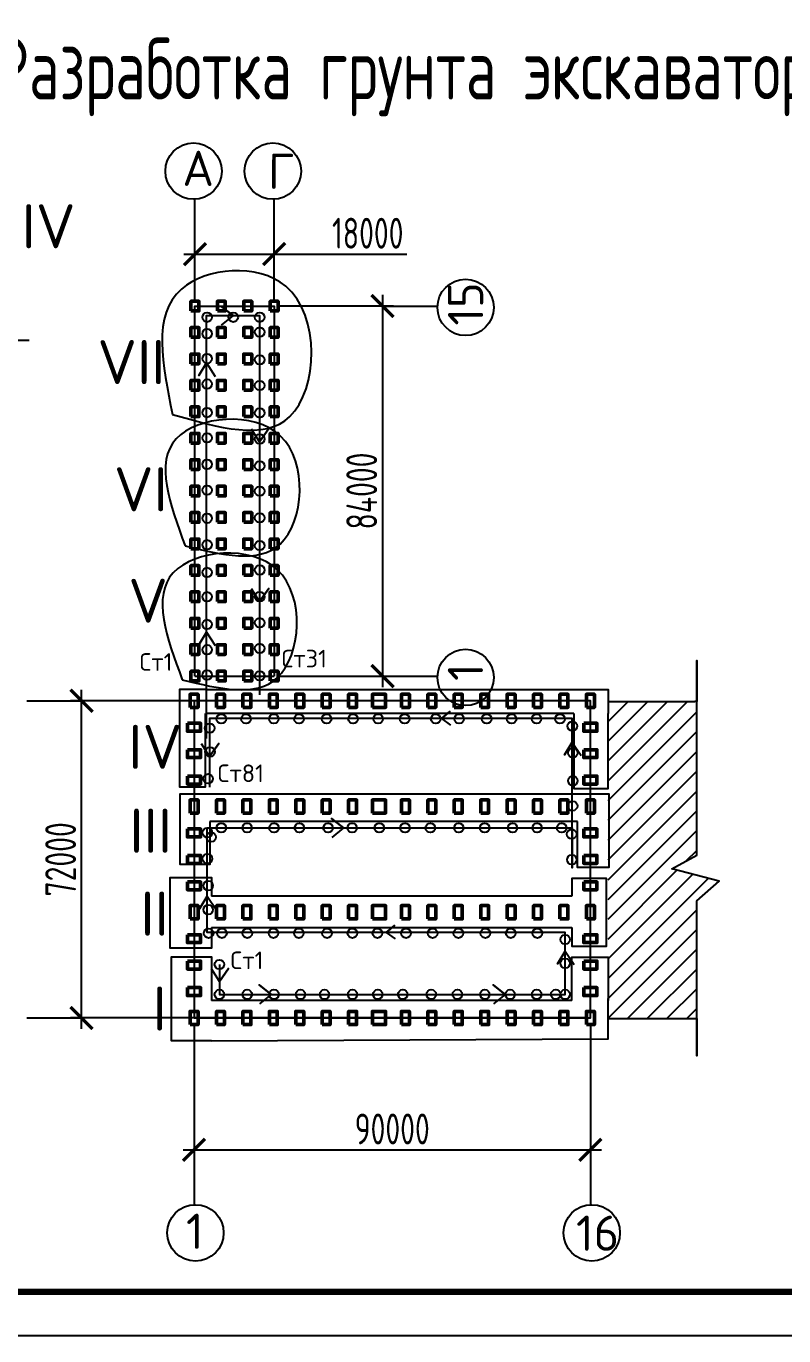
# Paper-space layout 'кал.план' of a CAD drawing. Header units: millimetres. Extents: x 0 to 2359, y 0 to 678.
# Drawn here: x 266.9 to 353, y 0.3 to 148.9 of the extents above; entities that cross this region are included whole.
import ezdxf

# ---------------------------------------------------------------- set-up
doc = ezdxf.new("R2010")
doc.units = ezdxf.units.MM
doc.header["$LTSCALE"] = 0.5
doc.layers.add('размеры', color=7, linetype='Continuous')
doc.layers.add('тонкие', color=7, linetype='Continuous')
doc.layers.add('ТОЛСТЫЕ', color=1, linetype='Continuous', lineweight=50)
doc.layers.add('ТОНКИЕе', color=7, linetype='Continuous', lineweight=25)
doc.styles.add('Наклонный', font='isocpeur.ttf', dxfattribs={"width": 0.7, "height": 3.5})
doc.styles.add('Наклонный 5', font='isocpeur.ttf', dxfattribs={"height": 7})
doc.dimstyles.new('СТРОИТЕЛЬНЫЙ', dxfattribs={"dimtxt": 3.5, "dimasz": 2.5, "dimexe": 1.25, "dimexo": 0.625, "dimtad": 1, "dimdec": 0, "dimlfac": 500, "dimdsep": 46, "dimtxsty": 'Наклонный', "dimblk1": 'ARCHTICK', "dimblk2": 'ARCHTICK', "dimsah": 1, "dimcen": 0, "dimdle": 1.25, "dimadec": 0, "dimazin": 0, "dimtfac": 0.75, "dimtdec": 0, "dimtmove": 0, "dimatfit": 3, "dimldrblk": 'ARCHTICK', "dimfxl": 1, "dimtolj": 1, "dimtzin": 0, "dimarcsym": 0})

# ---------------------------------------------------------------- blocks, each defined once
blk = doc.blocks.new('_ArchTick')
at = {"color": 0, "linetype": 'ByBlock', "const_width": 0.15}
blk.add_lwpolyline([(-0.5, -0.5), (0.5, 0.5)], dxfattribs=at)
blk = doc.blocks.new('*D825')
at = {"layer": 'Defpoints', "color": 0, "transparency": 16777216}
for p in [(286, 36.35), (331, 36.35), (331, 21.37)]:
    blk.add_point(p, dxfattribs=at)
at = {"layer": 'размеры', "color": 0, "lineweight": -2, "transparency": 16777216}
for p, q in [((286, 35.72), (286, 20.12)), ((331, 35.72), (331, 20.12)), ((284.75, 21.37), (332.25, 21.37))]:
    blk.add_line(p, q, dxfattribs=at)
at = {"layer": 'размеры', "color": 0, "lineweight": -2, "transparency": 16777216, "xscale": 2.5, "yscale": 2.5, "zscale": 2.5, "rotation": 180}
blk.add_blockref('_ArchTick', (286, 21.37), dxfattribs=at)
at = {"layer": 'размеры', "color": 0, "lineweight": -2, "transparency": 16777216, "xscale": 2.5, "yscale": 2.5, "zscale": 2.5}
blk.add_blockref('_ArchTick', (331, 21.37), dxfattribs=at)
at = {"layer": 'размеры', "color": 0, "transparency": 16777216, "insert": (308.5, 23.75), "char_height": 3.5, "attachment_point": 5, "style": 'Наклонный'}
blk.add_mtext('\\A1;90000', dxfattribs=at)
blk = doc.blocks.new('*D794')
at = {"layer": 'Defpoints', "color": 0, "transparency": 16777216}
for p in [(295.1, 117.15), (295.1, 75.15), (307.41, 75.15)]:
    blk.add_point(p, dxfattribs=at)
at = {"layer": 'размеры', "color": 0, "lineweight": -2, "transparency": 16777216}
for p, q in [((307.41, 118.4), (307.41, 73.9)), ((295.72, 117.15), (308.66, 117.15)), ((295.72, 75.15), (308.66, 75.15))]:
    blk.add_line(p, q, dxfattribs=at)
at = {"layer": 'размеры', "color": 0, "lineweight": -2, "transparency": 16777216, "xscale": 2.5, "yscale": 2.5, "zscale": 2.5}
for p, rotation in [((307.41, 117.15), 90), ((307.41, 75.15), 270)]:
    blk.add_blockref('_ArchTick', p, dxfattribs=dict(at, rotation=rotation))
at = {"layer": 'размеры', "color": 0, "transparency": 16777216, "insert": (305.04, 96.15), "char_height": 3.5, "attachment_point": 5, "rotation": 90, "style": 'Наклонный'}
blk.add_mtext('\\A1;84000', dxfattribs=at)
blk = doc.blocks.new('*D795')
at = {"layer": 'Defpoints', "color": 0, "transparency": 16777216}
for p in [(295.1, 123.04), (286.1, 117.15), (295.1, 117.15)]:
    blk.add_point(p, dxfattribs=at)
at = {"layer": 'размеры', "color": 0, "lineweight": -2, "transparency": 16777216}
for p, q in [((286.1, 117.77), (286.1, 124.29)), ((295.1, 117.77), (295.1, 124.29)), ((284.85, 123.04), (295.1, 123.04)), ((295.1, 123.04), (310.15, 123.04))]:
    blk.add_line(p, q, dxfattribs=at)
at = {"layer": 'размеры', "color": 0, "lineweight": -2, "transparency": 16777216, "xscale": 2.5, "yscale": 2.5, "zscale": 2.5, "rotation": 180}
blk.add_blockref('_ArchTick', (286.1, 123.04), dxfattribs=at)
at = {"layer": 'размеры', "color": 0, "lineweight": -2, "transparency": 16777216, "xscale": 2.5, "yscale": 2.5, "zscale": 2.5}
blk.add_blockref('_ArchTick', (295.1, 123.04), dxfattribs=at)
at = {"layer": 'размеры', "color": 0, "transparency": 16777216, "insert": (305.72, 125.41), "char_height": 3.5, "attachment_point": 5, "style": 'Наклонный'}
blk.add_mtext('\\A1;18000', dxfattribs=at)
blk = doc.blocks.new('*D797')
at = {"layer": 'Defpoints', "color": 0, "transparency": 16777216}
for p in [(273.23, 72.35), (331.04, 72.35), (331.04, 36.35)]:
    blk.add_point(p, dxfattribs=at)
at = {"layer": 'размеры', "color": 0, "lineweight": -2, "transparency": 16777216}
for p, q in [((273.23, 35.1), (273.23, 73.6)), ((330.41, 72.35), (271.98, 72.35)), ((330.41, 36.35), (271.98, 36.35))]:
    blk.add_line(p, q, dxfattribs=at)
at = {"layer": 'размеры', "color": 0, "lineweight": -2, "transparency": 16777216, "xscale": 2.5, "yscale": 2.5, "zscale": 2.5}
for p, rotation in [((273.23, 72.35), 90), ((273.23, 36.35), 270)]:
    blk.add_blockref('_ArchTick', p, dxfattribs=dict(at, rotation=rotation))
at = {"layer": 'размеры', "color": 0, "transparency": 16777216, "insert": (270.85, 54.35), "char_height": 3.5, "attachment_point": 5, "rotation": 90, "style": 'Наклонный'}
blk.add_mtext('\\A1;72000', dxfattribs=at)

psp = doc.layouts.new('кал.план')

# ---------------------------------------------------------------- hatches: boundary and pattern name
at = {"layer": 'тонкие', "transparency": 33554687}
h = psp.add_hatch(dxfattribs=at)
h.set_pattern_fill('ANSI31', scale=0.5)
h.set_pattern_definition([(45, (-77.5525, -517.9263), (-1.122532, 1.122532), [])])
h.paths.add_polyline_path([(333.0166, 72.2686), (333.0166, 36.2686), (343.0804, 36.2686), (343.0804, 49.627), (345.6373, 51.8807), (340.2312, 53.277), (343.0804, 54.8263), (343.0804, 72.2686)])

# ---------------------------------------------------------------- linework, layer by layer
at = {"layer": 'ТОЛСТЫЕ', "const_width": 0.7}
psp.add_lwpolyline([(20.4018, 5.2751), (835.4018, 5.2751), (835.4018, 589.2751), (20.4018, 589.2751)], close=True, dxfattribs=at)
at = {"layer": 'ТОЛСТЫЕ', "color": 0}
for points in [[(285.6489, 116.5984), (285.6489, 117.6984), (286.5489, 117.6984), (286.5489, 116.5984), (285.6489, 116.5984)], [(288.6489, 116.5984), (288.6489, 117.6984), (289.5489, 117.6984), (289.5489, 116.5984), (288.6489, 116.5984)], [(291.6489, 116.5984), (291.6489, 117.6984), (292.5489, 117.6984), (292.5489, 116.5984), (291.6489, 116.5984)], [(294.6489, 116.5984), (294.6489, 117.6984), (295.5489, 117.6984), (295.5489, 116.5984), (294.6489, 116.5984)], [(285.6489, 113.5984), (285.6489, 114.6984), (286.5489, 114.6984), (286.5489, 113.5984), (285.6489, 113.5984)], [(288.6489, 113.5984), (288.6489, 114.6984), (289.5489, 114.6984), (289.5489, 113.5984), (288.6489, 113.5984)], [(291.6489, 113.5984), (291.6489, 114.6984), (292.5489, 114.6984), (292.5489, 113.5984), (291.6489, 113.5984)], [(294.6489, 113.5984), (294.6489, 114.6984), (295.5489, 114.6984), (295.5489, 113.5984), (294.6489, 113.5984)], [(285.6489, 110.5984), (285.6489, 111.6984), (286.5489, 111.6984), (286.5489, 110.5984), (285.6489, 110.5984)], [(288.6489, 110.5984), (288.6489, 111.6984), (289.5489, 111.6984), (289.5489, 110.5984), (288.6489, 110.5984)], [(291.6489, 110.5984), (291.6489, 111.6984), (292.5489, 111.6984), (292.5489, 110.5984), (291.6489, 110.5984)], [(294.6489, 110.5984), (294.6489, 111.6984), (295.5489, 111.6984), (295.5489, 110.5984), (294.6489, 110.5984)], [(285.6489, 107.5984), (285.6489, 108.6984), (286.5489, 108.6984), (286.5489, 107.5984), (285.6489, 107.5984)], [(288.6489, 107.5984), (288.6489, 108.6984), (289.5489, 108.6984), (289.5489, 107.5984), (288.6489, 107.5984)], [(291.6489, 107.5984), (291.6489, 108.6984), (292.5489, 108.6984), (292.5489, 107.5984), (291.6489, 107.5984)], [(294.6489, 107.5984), (294.6489, 108.6984), (295.5489, 108.6984), (295.5489, 107.5984), (294.6489, 107.5984)], [(285.6489, 104.5984), (285.6489, 105.6984), (286.5489, 105.6984), (286.5489, 104.5984), (285.6489, 104.5984)], [(288.6489, 104.5984), (288.6489, 105.6984), (289.5489, 105.6984), (289.5489, 104.5984), (288.6489, 104.5984)], [(291.6489, 104.5984), (291.6489, 105.6984), (292.5489, 105.6984), (292.5489, 104.5984), (291.6489, 104.5984)], [(294.6489, 104.5984), (294.6489, 105.6984), (295.5489, 105.6984), (295.5489, 104.5984), (294.6489, 104.5984)], [(285.6489, 101.5984), (285.6489, 102.6984), (286.5489, 102.6984), (286.5489, 101.5984), (285.6489, 101.5984)], [(288.6489, 101.5984), (288.6489, 102.6984), (289.5489, 102.6984), (289.5489, 101.5984), (288.6489, 101.5984)], [(291.6489, 101.5984), (291.6489, 102.6984), (292.5489, 102.6984), (292.5489, 101.5984), (291.6489, 101.5984)], [(294.6489, 101.5984), (294.6489, 102.6984), (295.5489, 102.6984), (295.5489, 101.5984), (294.6489, 101.5984)], [(285.6489, 98.5984), (285.6489, 99.6984), (286.5489, 99.6984), (286.5489, 98.5984), (285.6489, 98.5984)], [(288.6489, 98.5984), (288.6489, 99.6984), (289.5489, 99.6984), (289.5489, 98.5984), (288.6489, 98.5984)], [(291.6489, 98.5984), (291.6489, 99.6984), (292.5489, 99.6984), (292.5489, 98.5984), (291.6489, 98.5984)], [(294.6489, 98.5984), (294.6489, 99.6984), (295.5489, 99.6984), (295.5489, 98.5984), (294.6489, 98.5984)], [(285.6489, 95.5984), (285.6489, 96.6984), (286.5489, 96.6984), (286.5489, 95.5984), (285.6489, 95.5984)], [(288.6489, 95.5984), (288.6489, 96.6984), (289.5489, 96.6984), (289.5489, 95.5984), (288.6489, 95.5984)], [(291.6489, 95.5984), (291.6489, 96.6984), (292.5489, 96.6984), (292.5489, 95.5984), (291.6489, 95.5984)], [(294.6489, 95.5984), (294.6489, 96.6984), (295.5489, 96.6984), (295.5489, 95.5984), (294.6489, 95.5984)], [(285.6489, 92.5984), (285.6489, 93.6984), (286.5489, 93.6984), (286.5489, 92.5984), (285.6489, 92.5984)], [(288.6489, 92.5984), (288.6489, 93.6984), (289.5489, 93.6984), (289.5489, 92.5984), (288.6489, 92.5984)], [(291.6489, 92.5984), (291.6489, 93.6984), (292.5489, 93.6984), (292.5489, 92.5984), (291.6489, 92.5984)], [(294.6489, 92.5984), (294.6489, 93.6984), (295.5489, 93.6984), (295.5489, 92.5984), (294.6489, 92.5984)], [(285.6489, 89.5984), (285.6489, 90.6984), (286.5489, 90.6984), (286.5489, 89.5984), (285.6489, 89.5984)], [(288.6489, 89.5984), (288.6489, 90.6984), (289.5489, 90.6984), (289.5489, 89.5984), (288.6489, 89.5984)], [(291.6489, 89.5984), (291.6489, 90.6984), (292.5489, 90.6984), (292.5489, 89.5984), (291.6489, 89.5984)], [(294.6489, 89.5984), (294.6489, 90.6984), (295.5489, 90.6984), (295.5489, 89.5984), (294.6489, 89.5984)], [(285.6489, 86.5984), (285.6489, 87.6984), (286.5489, 87.6984), (286.5489, 86.5984), (285.6489, 86.5984)], [(288.6489, 86.5984), (288.6489, 87.6984), (289.5489, 87.6984), (289.5489, 86.5984), (288.6489, 86.5984)], [(291.6489, 86.5984), (291.6489, 87.6984), (292.5489, 87.6984), (292.5489, 86.5984), (291.6489, 86.5984)], [(294.6489, 86.5984), (294.6489, 87.6984), (295.5489, 87.6984), (295.5489, 86.5984), (294.6489, 86.5984)], [(285.6489, 83.5984), (285.6489, 84.6984), (286.5489, 84.6984), (286.5489, 83.5984), (285.6489, 83.5984)], [(288.6489, 83.5984), (288.6489, 84.6984), (289.5489, 84.6984), (289.5489, 83.5984), (288.6489, 83.5984)], [(291.6489, 83.5984), (291.6489, 84.6984), (292.5489, 84.6984), (292.5489, 83.5984), (291.6489, 83.5984)], [(294.6489, 83.5984), (294.6489, 84.6984), (295.5489, 84.6984), (295.5489, 83.5984), (294.6489, 83.5984)], [(285.6489, 80.5984), (285.6489, 81.6984), (286.5489, 81.6984), (286.5489, 80.5984), (285.6489, 80.5984)], [(288.6489, 80.5984), (288.6489, 81.6984), (289.5489, 81.6984), (289.5489, 80.5984), (288.6489, 80.5984)], [(291.6489, 80.5984), (291.6489, 81.6984), (292.5489, 81.6984), (292.5489, 80.5984), (291.6489, 80.5984)], [(294.6489, 80.5984), (294.6489, 81.6984), (295.5489, 81.6984), (295.5489, 80.5984), (294.6489, 80.5984)], [(285.6489, 77.5984), (285.6489, 78.6984), (286.5489, 78.6984), (286.5489, 77.5984), (285.6489, 77.5984)], [(285.6489, 77.5984), (285.6489, 78.6984), (286.5489, 78.6984), (286.5489, 77.5984), (285.6489, 77.5984)], [(288.6489, 77.5984), (288.6489, 78.6984), (289.5489, 78.6984), (289.5489, 77.5984), (288.6489, 77.5984)], [(288.6489, 77.5984), (288.6489, 78.6984), (289.5489, 78.6984), (289.5489, 77.5984), (288.6489, 77.5984)], [(291.6489, 77.5984), (291.6489, 78.6984), (292.5489, 78.6984), (292.5489, 77.5984), (291.6489, 77.5984)], [(291.6489, 77.5984), (291.6489, 78.6984), (292.5489, 78.6984), (292.5489, 77.5984), (291.6489, 77.5984)], [(294.6489, 77.5984), (294.6489, 78.6984), (295.5489, 78.6984), (295.5489, 77.5984), (294.6489, 77.5984)], [(294.6489, 77.5984), (294.6489, 78.6984), (295.5489, 78.6984), (295.5489, 77.5984), (294.6489, 77.5984)], [(285.6489, 74.5984), (285.6489, 75.6984), (286.5489, 75.6984), (286.5489, 74.5984), (285.6489, 74.5984)], [(288.6489, 74.5984), (288.6489, 75.6984), (289.5489, 75.6984), (289.5489, 74.5984), (288.6489, 74.5984)], [(291.6489, 74.5984), (291.6489, 75.6984), (292.5489, 75.6984), (292.5489, 74.5984), (291.6489, 74.5984)], [(294.6489, 74.5984), (294.6489, 75.6984), (295.5489, 75.6984), (295.5489, 74.5984), (294.6489, 74.5984)], [(285.5489, 71.5954), (285.5489, 73.0954), (286.4489, 73.0954), (286.4489, 71.5954), (285.5489, 71.5954)], [(288.5489, 71.5954), (288.5489, 73.0954), (289.4489, 73.0954), (289.4489, 71.5954), (288.5489, 71.5954)], [(291.5489, 71.5954), (291.5489, 73.0954), (292.4489, 73.0954), (292.4489, 71.5954), (291.5489, 71.5954)], [(294.5489, 71.5954), (294.5489, 73.0954), (295.4489, 73.0954), (295.4489, 71.5954), (294.5489, 71.5954)], [(297.5489, 71.5954), (297.5489, 73.0954), (298.4489, 73.0954), (298.4489, 71.5954), (297.5489, 71.5954)], [(300.5489, 71.5954), (300.5489, 73.0954), (301.4489, 73.0954), (301.4489, 71.5954), (300.5489, 71.5954)], [(303.5489, 71.5954), (303.5489, 73.0954), (304.4489, 73.0954), (304.4489, 71.5954), (303.5489, 71.5954)], [(306.2489, 71.5954), (306.2489, 73.0954), (307.7489, 73.0954), (307.7489, 71.5954), (306.2489, 71.5954)], [(309.5489, 71.5954), (309.5489, 73.0954), (310.4489, 73.0954), (310.4489, 71.5954), (309.5489, 71.5954)], [(312.5489, 71.5954), (312.5489, 73.0954), (313.4489, 73.0954), (313.4489, 71.5954), (312.5489, 71.5954)], [(315.5489, 71.5954), (315.5489, 73.0954), (316.4489, 73.0954), (316.4489, 71.5954), (315.5489, 71.5954)], [(318.5489, 71.5954), (318.5489, 73.0954), (319.4489, 73.0954), (319.4489, 71.5954), (318.5489, 71.5954)], [(321.5489, 71.5954), (321.5489, 73.0954), (322.4489, 73.0954), (322.4489, 71.5954), (321.5489, 71.5954)], [(324.5489, 71.5954), (324.5489, 73.0954), (325.4489, 73.0954), (325.4489, 71.5954), (324.5489, 71.5954)], [(327.5489, 71.5954), (327.5489, 73.0954), (328.4489, 73.0954), (328.4489, 71.5954), (327.5489, 71.5954)], [(330.5489, 71.5954), (330.5489, 73.0954), (331.4489, 73.0954), (331.4489, 71.5954), (330.5489, 71.5954)], [(285.2489, 69.7954), (286.7489, 69.7954), (286.7489, 68.8954), (285.2489, 68.8954), (285.2489, 69.7954)], [(330.2489, 69.7954), (331.7489, 69.7954), (331.7489, 68.8954), (330.2489, 68.8954), (330.2489, 69.7954)], [(285.2489, 66.7954), (286.7489, 66.7954), (286.7489, 65.8954), (285.2489, 65.8954), (285.2489, 66.7954)], [(330.2489, 66.7954), (331.7489, 66.7954), (331.7489, 65.8954), (330.2489, 65.8954), (330.2489, 66.7954)], [(285.2489, 63.7954), (286.7489, 63.7954), (286.7489, 62.8954), (285.2489, 62.8954), (285.2489, 63.7954)], [(330.2489, 63.7954), (331.7489, 63.7954), (331.7489, 62.8954), (330.2489, 62.8954), (330.2489, 63.7954)], [(285.5489, 59.5954), (285.5489, 61.0954), (286.4489, 61.0954), (286.4489, 59.5954), (285.5489, 59.5954)], [(288.5489, 59.5954), (288.5489, 61.0954), (289.4489, 61.0954), (289.4489, 59.5954), (288.5489, 59.5954)], [(291.5489, 59.5954), (291.5489, 61.0954), (292.4489, 61.0954), (292.4489, 59.5954), (291.5489, 59.5954)], [(294.5489, 59.5954), (294.5489, 61.0954), (295.4489, 61.0954), (295.4489, 59.5954), (294.5489, 59.5954)], [(297.5489, 59.5954), (297.5489, 61.0954), (298.4489, 61.0954), (298.4489, 59.5954), (297.5489, 59.5954)], [(300.5489, 59.5954), (300.5489, 61.0954), (301.4489, 61.0954), (301.4489, 59.5954), (300.5489, 59.5954)], [(303.5489, 59.5954), (303.5489, 61.0954), (304.4489, 61.0954), (304.4489, 59.5954), (303.5489, 59.5954)], [(306.2489, 59.5954), (306.2489, 61.0954), (307.7489, 61.0954), (307.7489, 59.5954), (306.2489, 59.5954)], [(309.5489, 59.5954), (309.5489, 61.0954), (310.4489, 61.0954), (310.4489, 59.5954), (309.5489, 59.5954)], [(312.5489, 59.5954), (312.5489, 61.0954), (313.4489, 61.0954), (313.4489, 59.5954), (312.5489, 59.5954)], [(315.5489, 59.5954), (315.5489, 61.0954), (316.4489, 61.0954), (316.4489, 59.5954), (315.5489, 59.5954)], [(318.5489, 59.5954), (318.5489, 61.0954), (319.4489, 61.0954), (319.4489, 59.5954), (318.5489, 59.5954)], [(321.5489, 59.5954), (321.5489, 61.0954), (322.4489, 61.0954), (322.4489, 59.5954), (321.5489, 59.5954)], [(324.5489, 59.5954), (324.5489, 61.0954), (325.4489, 61.0954), (325.4489, 59.5954), (324.5489, 59.5954)], [(327.5489, 59.5954), (327.5489, 61.0954), (328.4489, 61.0954), (328.4489, 59.5954), (327.5489, 59.5954)], [(330.5489, 59.5954), (330.5489, 61.0954), (331.4489, 61.0954), (331.4489, 59.5954), (330.5489, 59.5954)], [(285.2489, 57.7954), (286.7489, 57.7954), (286.7489, 56.8954), (285.2489, 56.8954), (285.2489, 57.7954)], [(330.2489, 57.7954), (331.7489, 57.7954), (331.7489, 56.8954), (330.2489, 56.8954), (330.2489, 57.7954)], [(285.2489, 54.7954), (286.7489, 54.7954), (286.7489, 53.8954), (285.2489, 53.8954), (285.2489, 54.7954)], [(330.2489, 54.7954), (331.7489, 54.7954), (331.7489, 53.8954), (330.2489, 53.8954), (330.2489, 54.7954)], [(285.2489, 51.7954), (286.7489, 51.7954), (286.7489, 50.8954), (285.2489, 50.8954), (285.2489, 51.7954)], [(330.2489, 51.7954), (331.7489, 51.7954), (331.7489, 50.8954), (330.2489, 50.8954), (330.2489, 51.7954)], [(285.5489, 47.5954), (285.5489, 49.0954), (286.4489, 49.0954), (286.4489, 47.5954), (285.5489, 47.5954)], [(288.5489, 47.5954), (288.5489, 49.0954), (289.4489, 49.0954), (289.4489, 47.5954), (288.5489, 47.5954)], [(291.5489, 47.5954), (291.5489, 49.0954), (292.4489, 49.0954), (292.4489, 47.5954), (291.5489, 47.5954)], [(294.5489, 47.5954), (294.5489, 49.0954), (295.4489, 49.0954), (295.4489, 47.5954), (294.5489, 47.5954)], [(297.5489, 47.5954), (297.5489, 49.0954), (298.4489, 49.0954), (298.4489, 47.5954), (297.5489, 47.5954)], [(300.5489, 47.5954), (300.5489, 49.0954), (301.4489, 49.0954), (301.4489, 47.5954), (300.5489, 47.5954)], [(303.5489, 47.5954), (303.5489, 49.0954), (304.4489, 49.0954), (304.4489, 47.5954), (303.5489, 47.5954)], [(306.2489, 47.5954), (306.2489, 49.0954), (307.7489, 49.0954), (307.7489, 47.5954), (306.2489, 47.5954)], [(309.5489, 47.5954), (309.5489, 49.0954), (310.4489, 49.0954), (310.4489, 47.5954), (309.5489, 47.5954)], [(312.5489, 47.5954), (312.5489, 49.0954), (313.4489, 49.0954), (313.4489, 47.5954), (312.5489, 47.5954)], [(315.5489, 47.5954), (315.5489, 49.0954), (316.4489, 49.0954), (316.4489, 47.5954), (315.5489, 47.5954)], [(318.5489, 47.5954), (318.5489, 49.0954), (319.4489, 49.0954), (319.4489, 47.5954), (318.5489, 47.5954)], [(321.5489, 47.5954), (321.5489, 49.0954), (322.4489, 49.0954), (322.4489, 47.5954), (321.5489, 47.5954)], [(324.5489, 47.5954), (324.5489, 49.0954), (325.4489, 49.0954), (325.4489, 47.5954), (324.5489, 47.5954)], [(327.5489, 47.5954), (327.5489, 49.0954), (328.4489, 49.0954), (328.4489, 47.5954), (327.5489, 47.5954)], [(330.5489, 47.5954), (330.5489, 49.0954), (331.4489, 49.0954), (331.4489, 47.5954), (330.5489, 47.5954)], [(285.2489, 45.7954), (286.7489, 45.7954), (286.7489, 44.8954), (285.2489, 44.8954), (285.2489, 45.7954)], [(330.2489, 45.7954), (331.7489, 45.7954), (331.7489, 44.8954), (330.2489, 44.8954), (330.2489, 45.7954)], [(285.2489, 42.7954), (286.7489, 42.7954), (286.7489, 41.8954), (285.2489, 41.8954), (285.2489, 42.7954)], [(330.2489, 42.7954), (331.7489, 42.7954), (331.7489, 41.8954), (330.2489, 41.8954), (330.2489, 42.7954)], [(285.2489, 39.7954), (286.7489, 39.7954), (286.7489, 38.8954), (285.2489, 38.8954), (285.2489, 39.7954)], [(330.2489, 39.7954), (331.7489, 39.7954), (331.7489, 38.8954), (330.2489, 38.8954), (330.2489, 39.7954)], [(285.5489, 35.5954), (285.5489, 37.0954), (286.4489, 37.0954), (286.4489, 35.5954), (285.5489, 35.5954)], [(288.5489, 35.5954), (288.5489, 37.0954), (289.4489, 37.0954), (289.4489, 35.5954), (288.5489, 35.5954)], [(291.5489, 35.5954), (291.5489, 37.0954), (292.4489, 37.0954), (292.4489, 35.5954), (291.5489, 35.5954)], [(294.5489, 35.5954), (294.5489, 37.0954), (295.4489, 37.0954), (295.4489, 35.5954), (294.5489, 35.5954)], [(297.5489, 35.5954), (297.5489, 37.0954), (298.4489, 37.0954), (298.4489, 35.5954), (297.5489, 35.5954)], [(300.5489, 35.5954), (300.5489, 37.0954), (301.4489, 37.0954), (301.4489, 35.5954), (300.5489, 35.5954)], [(303.5489, 35.5954), (303.5489, 37.0954), (304.4489, 37.0954), (304.4489, 35.5954), (303.5489, 35.5954)], [(306.2489, 35.5954), (306.2489, 37.0954), (307.7489, 37.0954), (307.7489, 35.5954), (306.2489, 35.5954)], [(309.5489, 35.5954), (309.5489, 37.0954), (310.4489, 37.0954), (310.4489, 35.5954), (309.5489, 35.5954)], [(312.5489, 35.5954), (312.5489, 37.0954), (313.4489, 37.0954), (313.4489, 35.5954), (312.5489, 35.5954)], [(315.5489, 35.5954), (315.5489, 37.0954), (316.4489, 37.0954), (316.4489, 35.5954), (315.5489, 35.5954)], [(318.5489, 35.5954), (318.5489, 37.0954), (319.4489, 37.0954), (319.4489, 35.5954), (318.5489, 35.5954)], [(321.5489, 35.5954), (321.5489, 37.0954), (322.4489, 37.0954), (322.4489, 35.5954), (321.5489, 35.5954)], [(324.5489, 35.5954), (324.5489, 37.0954), (325.4489, 37.0954), (325.4489, 35.5954), (324.5489, 35.5954)], [(327.5489, 35.5954), (327.5489, 37.0954), (328.4489, 37.0954), (328.4489, 35.5954), (327.5489, 35.5954)], [(330.5489, 35.5954), (330.5489, 37.0954), (331.4489, 37.0954), (331.4489, 35.5954), (330.5489, 35.5954)]]:
    psp.add_lwpolyline(points, dxfattribs=at)
at = {"layer": 'тонкие'}
psp.add_lwpolyline([(840.4018, 0.2751), (0.4018, 0.2751), (0.4018, 594.2751), (840.4018, 594.2751)], close=True, dxfattribs=at)
at = {"layer": 'ТОНКИЕе', "color": 1}
psp.add_line((267.284, 113.2501), (181.5216, 113.2501), dxfattribs=at)
at = {"layer": 'ТОНКИЕе', "color": 0}
for points in [[(286.0989, 123.038), (286.0989, 129.2627)], [(295.0989, 123.038), (295.0989, 129.2627)], [(286.0989, 75.1484), (286.0989, 117.1484), (295.0989, 117.1484), (295.0989, 75.1484)], [(307.4134, 117.1484), (313.6381, 117.1484)], [(333.0166, 36.2686), (343.0804, 36.2686), (343.0804, 32.0479), (343.0804, 49.627), (345.6373, 51.8807), (340.2312, 53.277), (343.0804, 54.8263), (343.0804, 76.9087), (343.0804, 72.2686), (342.8426, 72.2686)], [(286.0989, 75.1484), (295.0989, 75.1484)], [(307.4134, 75.1484), (313.6381, 75.1484)], [(287.3095, 73.6198), (284.3531, 73.6198), (284.3531, 62.5799), (287.3095, 62.5799), (287.3095, 70.9174)], [(287.3095, 73.6198), (333.0166, 73.6198), (333.0166, 70.9174)], [(267.0008, 72.3454), (273.2256, 72.3454)], [(285.9989, 36.3454), (330.9989, 36.3454), (330.9989, 72.3454), (285.9989, 72.3454), (285.9989, 36.3454)], [(333.0166, 72.2686), (342.8426, 72.2686)], [(329.1155, 70.9174), (287.3095, 70.9174)], [(329.1155, 70.9174), (329.1155, 62.3885), (333.0166, 62.3885), (333.0166, 70.9174)], [(287.7879, 58.6336), (287.7879, 53.7484), (284.4113, 53.7484), (284.4113, 61.7944), (287.7879, 61.7944)], [(287.7879, 61.7944), (329.5364, 61.7944)], [(329.5364, 61.7944), (333.0777, 61.7944), (333.0777, 53.4085), (329.5364, 53.4085), (329.5364, 58.6336)], [(329.5364, 58.6336), (287.7879, 58.6336)], [(287.9839, 46.6001), (287.9839, 44.2581), (283.3045, 44.2581), (283.3045, 52.2878), (287.9839, 52.2878), (287.9839, 50.1848)], [(328.9012, 46.6001), (328.9012, 44.4814), (332.8429, 44.4814), (332.8429, 52.1922), (328.9012, 52.1922), (328.9012, 50.1848)], [(328.9012, 50.1848), (287.9839, 50.1848)], [(287.9839, 46.6001), (328.9012, 46.6001)], [(287.9839, 33.7541), (283.4442, 33.7541), (283.4442, 43.2965), (287.9839, 43.2965), (287.9839, 38.3197)], [(328.9012, 38.3197), (328.9012, 43.2492), (333.0006, 43.2492), (333.0006, 38.3197)], [(287.9839, 33.7541), (333.0166, 33.9858), (333.0166, 38.5514)], [(267.0008, 36.3454), (273.2256, 36.3454)], [(285.9989, 21.3724), (285.9989, 15.1476)], [(330.9989, 21.3724), (330.9989, 15.1476)]]:
    psp.add_lwpolyline(points, dxfattribs=at)
at = {"layer": 'ТОНКИЕе', "color": 1}
for points in [[(287.4068, 68.0698), (287.4068, 116.0607), (293.443, 116.0607), (293.443, 73.0061)], [(290.4249, 116.0607), (289.0528, 117.1406), (290.4249, 116.0607), (289.0851, 114.9797)], [(287.4068, 110.6812), (286.5498, 109.2454), (287.4068, 110.6812), (288.4117, 109.1639)], [(293.443, 101.747), (294.4851, 103.2321), (293.443, 101.747), (292.5369, 103.1895)], [(293.443, 83.5984), (294.4851, 85.0834), (293.443, 83.5984), (292.5369, 85.0408)], [(287.4068, 80.1196), (286.5498, 78.6838), (287.4068, 80.1196), (288.4117, 78.6023)], [(288.8784, 42.4208), (288.8784, 39.0233), (328.1349, 39.0233), (328.1349, 46.0657), (287.4921, 46.0657), (287.4921, 57.9157), (328.936, 57.9157), (328.936, 53.3739), (328.936, 70.3388), (287.7593, 70.3388), (287.7593, 62.5405)], [(314.0993, 70.3388), (315.0484, 71.1107), (314.0993, 70.3388), (315.1204, 69.591)], [(287.7593, 66.0307), (288.8015, 67.5157), (287.7593, 66.0307), (286.8532, 67.4731)], [(328.936, 67.6508), (328.079, 66.215), (328.936, 67.6508), (329.9409, 66.1335)], [(302.9684, 57.9157), (301.5963, 58.9955), (302.9684, 57.9157), (301.6286, 56.8347)], [(287.4921, 50.1678), (286.635, 48.732), (287.4921, 50.1678), (288.497, 48.6504)], [(307.8135, 46.0657), (308.7626, 46.8375), (307.8135, 46.0657), (308.8346, 45.3179)], [(328.1349, 43.9266), (327.2779, 42.4908), (328.1349, 43.9266), (329.1398, 42.4093)], [(288.8784, 40.4701), (289.9206, 41.9551), (288.8784, 40.4701), (287.9723, 41.9125)], [(294.7577, 39.0233), (293.3856, 40.1031), (294.7577, 39.0233), (293.4179, 37.9422)], [(321.3321, 39.0233), (319.96, 40.1031), (321.3321, 39.0233), (319.9923, 37.9422)], [(328.9012, 38.3197), (287.9839, 38.3197)]]:
    psp.add_lwpolyline(points, dxfattribs=at)
at = {"layer": 'ТОНКИЕе', "color": 0}
for centre in [(285.9432, 132.4589), (294.9432, 132.4589), (316.8343, 116.9926), (316.8343, 74.9926), (286.1547, 11.9514), (331.1547, 11.9514)]:
    psp.add_circle(centre, 3.2, dxfattribs=at)
at = {"layer": 'ТОНКИЕе', "color": 1}
for centre in [(287.484, 115.872), (290.4476, 115.872), (293.4568, 115.872), (287.484, 114.0046), (293.4568, 114.1868), (287.484, 111.1807), (293.4568, 111.044), (287.484, 108.2903), (293.4568, 108.1291), (287.484, 105.0565), (293.4568, 105.0157), (287.484, 102.1871), (293.4568, 102.0552), (287.484, 99.1811), (293.4568, 99.0036), (287.484, 96.2478), (293.4568, 96.1342), (293.4568, 93.1058), (287.484, 93.0596), (287.484, 90.0535), (293.4568, 89.9631), (293.4568, 87.1848), (287.484, 86.9108), (287.484, 84.152), (293.4568, 84.1606), (287.484, 81.0093), (293.4568, 81.2001), (293.4568, 78.2851), (287.484, 78.1399), (287.484, 75.2705), (293.4568, 75.1723), (289.097, 70.2916), (291.9036, 70.2916), (295.0574, 70.2916), (297.9219, 70.2916), (301.0467, 70.2916), (304.0558, 70.2916), (306.9023, 70.2916), (309.9114, 70.2916), (313.4413, 70.2916), (316.1032, 70.2916), (319.2281, 70.2916), (322.0521, 70.2916), (324.8876, 70.2916), (327.5495, 70.2916), (328.9526, 69.4736), (287.7708, 69.2393), (287.8178, 66.5399), (329.0089, 66.4395), (287.5903, 63.4934), (329.0089, 63.2649), (328.9802, 60.4118), (289.0966, 57.9219), (292.0331, 57.9219), (295.0847, 57.9219), (297.9636, 57.9219), (301.2168, 57.9219), (303.9518, 57.9219), (307.0322, 57.9219), (309.9548, 57.9219), (312.8337, 57.9219), (316.0581, 57.9219), (318.9946, 57.9219), (322.1614, 57.9219), (324.9539, 57.9219), (327.7464, 57.9219), (287.5132, 57.3754), (287.9441, 56.8683), (287.9441, 56.8683), (328.8677, 57.2091), (287.5132, 54.4248), (328.8958, 54.3155), (287.6061, 51.3635), (287.6061, 48.6398), (287.6515, 45.9615), (289.1612, 45.9615), (292.0432, 45.9615), (295.0167, 45.9615), (297.8987, 45.9615), (301.101, 45.9615), (303.983, 45.9615), (306.8193, 45.9615), (310.0673, 45.9615), (313.0865, 45.9615), (316.0143, 45.9615), (319.0793, 45.9615), (321.9613, 45.9615), (324.9806, 45.9615), (328.1349, 45.2504), (288.8784, 42.4208), (328.1349, 42.5445), (288.8784, 39.0233), (292.038, 39.0233), (295.0752, 39.0233), (298.0844, 39.0233), (300.8123, 39.0233), (303.9901, 39.0233), (306.8586, 39.0233), (309.699, 39.0233), (312.9331, 39.0233), (315.899, 39.0233), (319.0206, 39.0233), (321.8891, 39.0233), (324.8982, 39.0233), (327.0637, 39.0233), (328.1349, 39.0233)]:
    psp.add_circle(centre, 0.5427, dxfattribs=at)
at = {"layer": 'ТОНКИЕе', "color": 0}
for points in [[(283.5547, 104.8532), (284.569, 119.0682), (296.4134, 119.3925), (296.8841, 104.5984), (283.5547, 104.8532)], [(284.9873, 89.9185), (283.9718, 102.0671), (295.8162, 102.3913), (295.7619, 90.127), (284.9873, 89.9185)], [(284.6624, 74.7303), (283.647, 86.8789), (295.4914, 87.2031), (295.4371, 74.9388), (284.6624, 74.7303)]]:
    psp.add_spline(points, degree=3, dxfattribs=at)

# ---------------------------------------------------------------- texts
at = {"layer": 'ТОНКИЕе', "color": 0, "attachment_point": 1}
for s, width, insert, char_height, style in [('Разработка грунта экскаватором', 660.87029, (263.2365, 147.5893), 7, 'Наклонный'), ('{\\Q0;IV}', 12.735677, (266.4207, 128.7023), 5, 'Наклонный 5'), ('{\\Q0;VII}', 12.735677, (275.0202, 113.2888), 5, 'Наклонный 5'), ('{\\Q0;VI}', 12.735677, (276.8998, 98.8521), 5, 'Наклонный 5'), ('{\\Q0;V}', 12.735677, (278.5297, 86.2023), 5, 'Наклонный 5'), ('{\\Q0;IV}', 12.735677, (278.5285, 69.6217), 5, 'Наклонный 5'), ('{\\Q0;III}', 12.735677, (278.6539, 60.103), 5, 'Наклонный 5'), ('{\\Q0;II}', 12.735677, (279.906, 50.6921), 5, 'Наклонный 5'), ('{\\Q0;I}', 12.735677, (281.2851, 39.921), 5, 'Наклонный 5'), ('{\\Q0;1}', 1.852732, (285.0853, 14.1375), 4, 'Наклонный 5'), ('{\\Q0;16}', 1.852732, (329.3627, 13.9276), 4, 'Наклонный 5')]:
    psp.add_mtext_dynamic_manual_height_columns(s, width=width, gutter_width=35, heights=[0], dxfattribs=dict(at, insert=insert, char_height=char_height, style=style))
at = {"layer": 'ТОНКИЕе', "color": 0, "char_height": 4, "style": 'Наклонный 5'}
for s, width, insert, attachment_point, rotation in [('{\\Q0;А}', 1.852732, (284.6898, 134.785), 1, 359.655208), ('{\\Q0;Г}', 1.852732, (294.4039, 134.4445), 1, 359.655208), ('{\\Q0;15}', 4, (318.8368, 114.925), 7, 90), ('{\\Q0;1}', 1.852732, (318.813, 74.5958), 7, 90)]:
    psp.add_mtext_dynamic_manual_height_columns(s, width=width, gutter_width=35, heights=[0], dxfattribs=dict(at, insert=insert, attachment_point=attachment_point, rotation=rotation))
at = {"layer": 'ТОНКИЕе', "char_height": 2, "attachment_point": 1, "style": 'Наклонный 5'}
for s, insert in [('Ст1', (279.812, 77.7523)), ('Ст31', (295.9394, 78.1341)), ('Ст81', (288.6822, 65.1172)), ('Ст1', (290.1344, 43.8909))]:
    psp.add_mtext_dynamic_manual_height_columns(s, width=2.31845, gutter_width=35, heights=[0], dxfattribs=dict(at, insert=insert))

# ---------------------------------------------------------------- dimensions: what is measured, and where the dimension line sits
at = {"layer": 'размеры', "color": 0}
dim = psp.add_linear_dim(base=(295.0989, 123.038), p1=(286.0989, 117.1484), p2=(295.0989, 117.1484), text='18000', dimstyle='СТРОИТЕЛЬНЫЙ', dxfattribs=at)
dim.commit()
dim.dimension.update_dxf_attribs({"geometry": '*D795', "text_midpoint": (305.7239, 123.038), "dimtype": 160})
dim = psp.add_linear_dim(base=(307.4134, 75.1484), p1=(295.0989, 117.1484), p2=(295.0989, 75.1484), angle=90, text='84000', dimstyle='СТРОИТЕЛЬНЫЙ', dxfattribs=at)
dim.commit()
dim.dimension.update_dxf_attribs({"geometry": '*D794', "text_midpoint": (305.0384, 96.1484)})
dim = psp.add_linear_dim(base=(273.2256, 72.3454), p1=(331.0393, 36.3454), p2=(331.0393, 72.3454), angle=90, text='72000', dimstyle='СТРОИТЕЛЬНЫЙ', dxfattribs=at)
dim.commit()
dim.dimension.update_dxf_attribs({"geometry": '*D797', "text_midpoint": (273.2256, 54.3454), "dimtype": 160})
dim = psp.add_linear_dim(base=(330.9989, 21.3724), p1=(285.9989, 36.3454), p2=(330.9989, 36.3454), text='90000', dimstyle='СТРОИТЕЛЬНЫЙ', dxfattribs=at)
dim.commit()
dim.dimension.update_dxf_attribs({"geometry": '*D825', "text_midpoint": (308.4989, 23.7474)})

doc.saveas('drawing.dxf')
